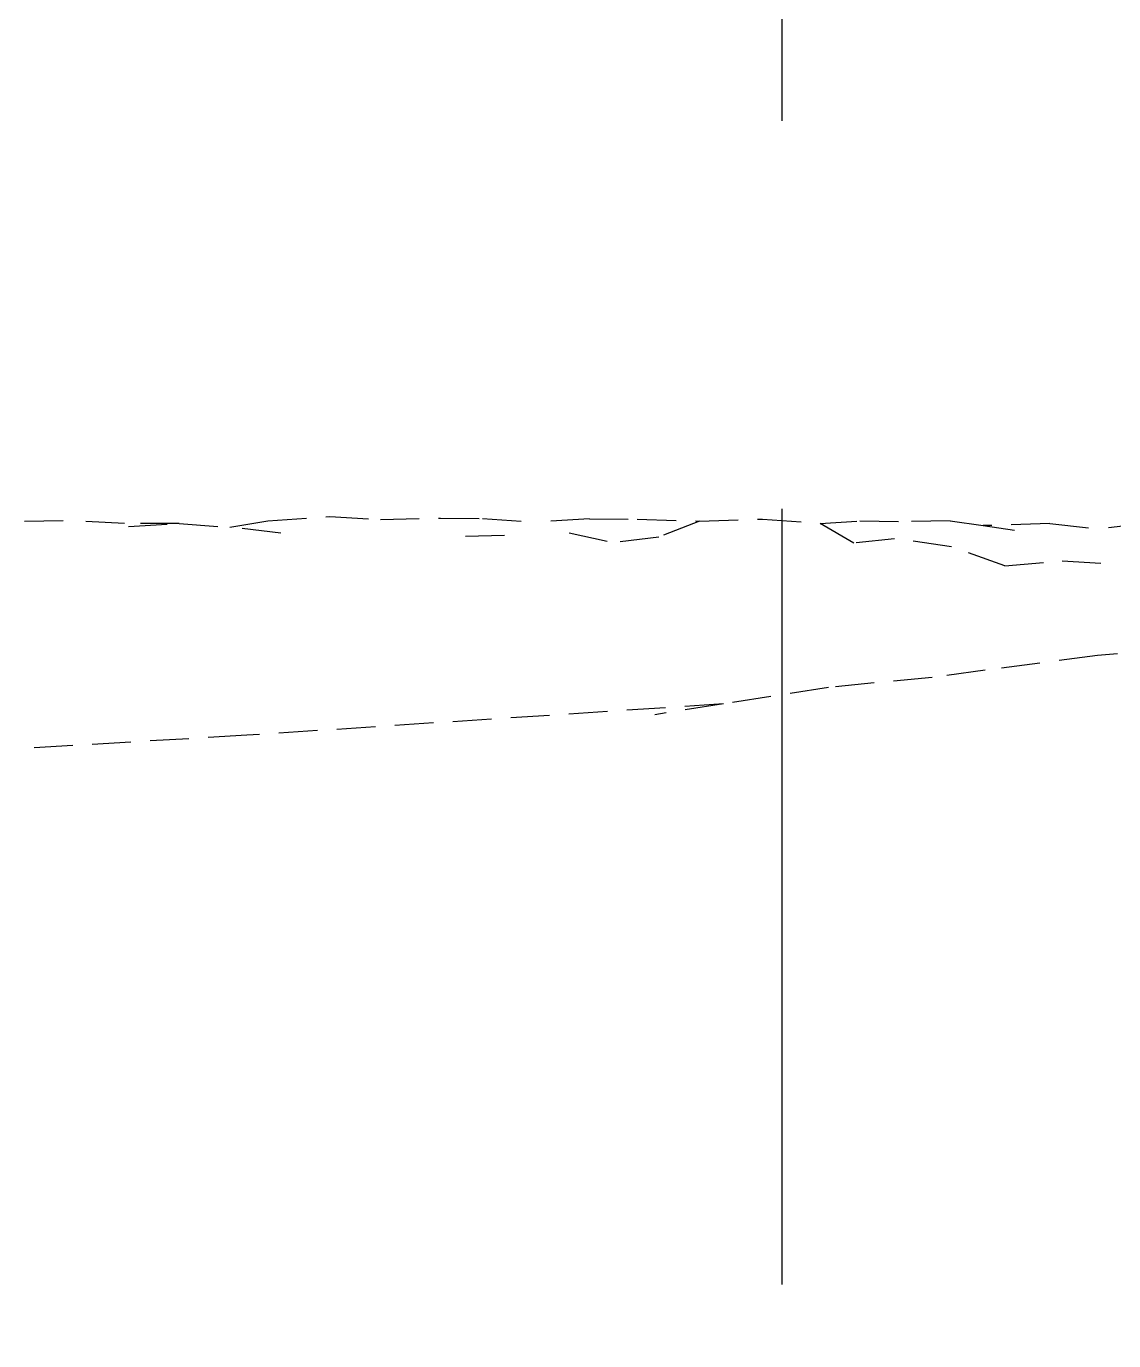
# Model space of a CAD drawing. Header units: millimetres. Extents: x 0 to 460473, y -68369 to 85219.
# Drawn here: x 231152.2 to 231327.5, y -38936.8 to -38725 of the extents above; entities that cross this region are included whole.
import ezdxf

# ---------------------------------------------------------------- set-up
doc = ezdxf.new("R2010")
doc.units = ezdxf.units.MM
doc.header["$LTSCALE"] = 50
doc.linetypes.add('HIDDEN2', pattern=[0.1875, 0.125, -0.0625])
doc.layers.add('hid', color=8, linetype='HIDDEN2')

msp = doc.modelspace()

# ---------------------------------------------------------------- linework, layer by layer
at = {"layer": 'hid', "ltscale": 20}
msp.add_line((231273.99865146, -35427.76328172), (231273.99865146, -39538.26280634), dxfattribs=at)
at = {"layer": 'hid'}
for p, q in [((231191.13791169, -38804.73089974), (231201.10452747, -38804.02334066)), ((231201.10452747, -38804.02334066), (231209.27614372, -38804.49760188)), ((231151.87365651, -38804.77689275), (231159.0105326, -38804.65924397)), ((231168.01890286, -38805.17449896), (231159.0105326, -38804.65924397)), ((231176.84784816, -38805.17316583), (231168.01890286, -38805.17449896)), ((231168.67848175, -38805.60809969), (231176.84784816, -38805.17316583)), ((231176.84784816, -38805.17316583), (231185.01121499, -38805.74641199)), ((231185.01121499, -38805.74641199), (231191.13791169, -38804.73089974)), ((231193.2006425, -38806.70359978), (231185.01121499, -38805.74641199)), ((231209.27614372, -38804.49760188), (231218.97727805, -38804.2743025)), ((231218.97727805, -38804.2743025), (231225.74105522, -38804.34562499)), ((231225.74105522, -38804.34562499), (231233.9852289, -38804.91187222)), ((231242.98666214, -38804.41394794), (231233.9852289, -38804.91187222)), ((231242.98666214, -38804.41394794), (231250.70062289, -38804.44694292)), ((231250.70062289, -38804.44694292), (231260.72198483, -38804.75789564)), ((231260.72198483, -38804.75789564), (231254.15244408, -38807.33816995)), ((231260.72198483, -38804.75789564), (231270.89521116, -38804.44860933)), ((231270.89521116, -38804.44860933), (231280.18312438, -38805.13250534)), ((231280.18312438, -38805.13250534), (231286.09383618, -38804.78389168)), ((231285.59962073, -38808.29869057), (231280.18312438, -38805.13250534)), ((231292.81430388, -38804.90320687), (231286.09383618, -38804.78389168)), ((231301.14528399, -38804.69723819), (231292.81430388, -38804.90320687)), ((231301.14528399, -38804.69723819), (231306.45530615, -38805.49100341)), ((231317.20147406, -38805.169833), (231306.45530615, -38805.49100341)), ((231306.45530615, -38805.49100341), (231311.50599721, -38806.24600269)), ((231317.20147406, -38805.169833), (231325.01836511, -38806.0230366)), ((231332.89750181, -38805.09151158), (231325.01836511, -38806.0230366)), ((231229.27218337, -38807.08954109), (231223.00805877, -38807.2681806)), ((231239.73788925, -38806.64094264), (231246.92332444, -38808.23736656)), ((231254.15244408, -38807.33816995), (231246.92332444, -38808.23736656)), ((231292.18434791, -38807.59513088), (231285.59962073, -38808.29869057)), ((231301.34027036, -38808.90093233), (231292.18434791, -38807.59513088)), ((231309.964105, -38811.94713579), (231301.34027036, -38808.90093233)), ((231309.964105, -38811.94713579), (231319.19277236, -38811.15059025)), ((231319.19277236, -38811.15059025), (231326.9024209, -38811.63285025)), ((231324.88507663, -38826.4210019), (231306.77788158, -38828.79914029)), ((231328.1135406, -38826.15137624), (231324.88507663, -38826.4210019)), ((231306.77788158, -38828.79914029), (231298.21387156, -38829.9394669)), ((231281.50422988, -38831.56655282), (231264.6057069, -38834.22357668)), ((231298.21387156, -38829.9394669), (231281.50422988, -38831.56655282)), ((231264.6057069, -38834.22357668), (231187.76883704, -38839.26488223)), ((231264.6057069, -38834.22357668), (231253.54486747, -38835.96271768)), ((231187.76883704, -38839.26488223), (231115.51211616, -38843.556149))]:
    msp.add_line(p, q, dxfattribs=at)

doc.saveas('drawing.dxf')
